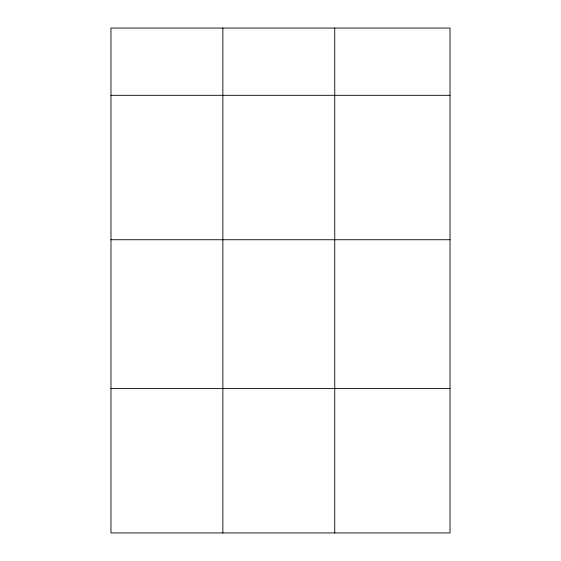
<?xml version="1.0" encoding="UTF-8"?>
<svg xmlns="http://www.w3.org/2000/svg" width="561" height="561" viewBox="0 0 561 561"><rect width="100%" height="100%" fill="white"/><g stroke="black" fill="none" stroke-linecap="round" stroke-linejoin="round"><path stroke-width="0.84" d="M450.027 239.736L450.027 28.05L110.973 28.05L110.973 532.95L450.027 532.95L450.027 239.736L110.973 239.736M110.973 95.314L450.027 95.314M110.973 388.528L450.027 388.528M334.749 28.05L334.749 532.95M222.864 28.05L222.864 532.95"/></g></svg>
